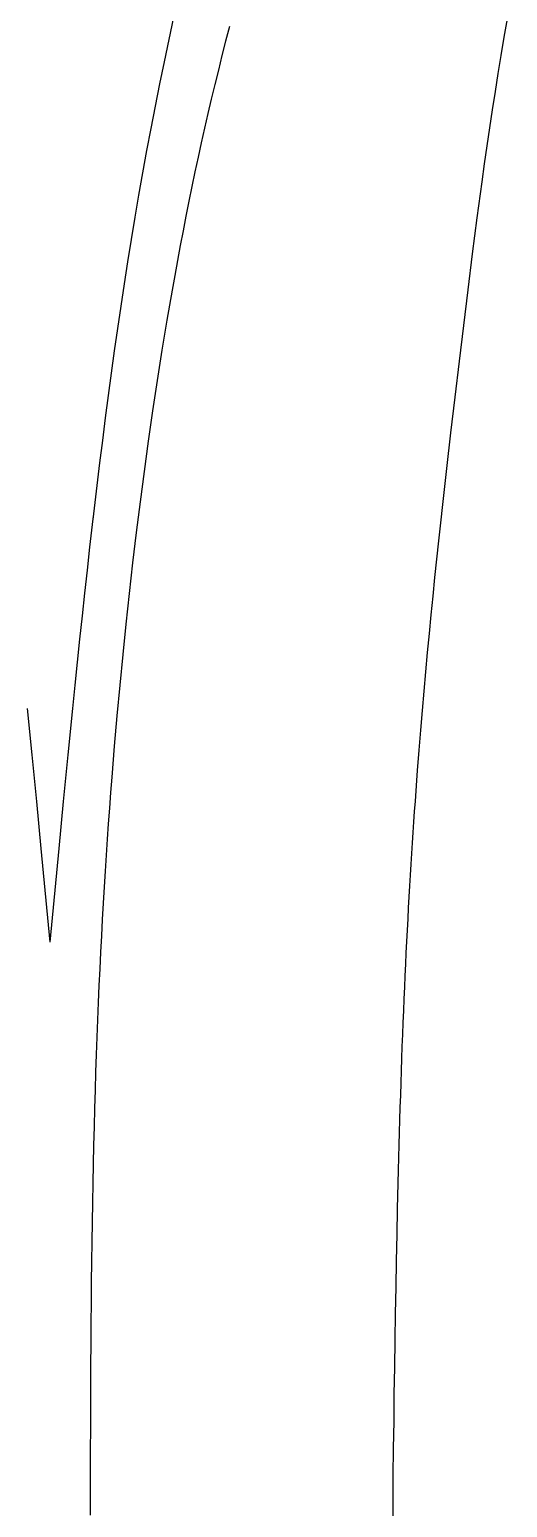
# Model space of a CAD drawing. Extents: x 0 to 279, y 0 to 212.
# Drawn here: x 112.56 to 118.77, y 119.91 to 139.08 of the extents above; entities that cross this region are included whole.
import ezdxf

# ---------------------------------------------------------------- set-up
doc = ezdxf.new("R2010")
doc.units = 0
doc.layers.add('LAYER_1', color=18, linetype='CONTINUOUS')

msp = doc.modelspace()

# ---------------------------------------------------------------- linework, layer by layer
at = {"layer": 'LAYER_1'}
for points in [[(114.431, 139.238), (114.369, 138.948), (114.309, 138.659), (114.249, 138.371), (114.192, 138.082), (114.136, 137.794), (114.082, 137.506), (114.029, 137.218), (113.979, 136.93), (113.929, 136.642), (113.881, 136.354), (113.835, 136.066), (113.79, 135.778), (113.747, 135.489), (113.704, 135.2), (113.663, 134.911), (113.623, 134.621), (113.584, 134.331), (113.545, 134.04), (113.508, 133.748), (113.472, 133.456), (113.436, 133.163), (113.401, 132.869), (113.392, 132.795), (113.388, 132.758), (113.387, 132.749), (113.387, 132.744), (113.386, 132.742), (113.386, 132.741), (113.385, 132.732), (113.376, 132.658), (113.343, 132.362), (113.309, 132.066), (113.276, 131.768), (113.244, 131.47), (113.212, 131.171), (113.181, 130.871), (113.15, 130.571), (113.119, 130.27), (113.059, 129.667), (112.999, 129.062), (112.941, 128.456), (112.825, 127.241)], [(117.279, 119.6), (117.282, 119.959), (117.286, 120.316), (117.29, 120.671), (117.295, 121.025), (117.299, 121.378), (117.304, 121.728), (117.309, 122.076), (117.315, 122.422), (117.321, 122.766), (117.328, 123.107), (117.335, 123.446), (117.342, 123.782), (117.35, 124.115), (117.354, 124.28), (117.358, 124.444), (117.363, 124.608), (117.367, 124.771), (117.372, 124.933), (117.377, 125.094), (117.382, 125.254), (117.387, 125.414), (117.392, 125.572), (117.398, 125.73), (117.403, 125.886), (117.409, 126.042), (117.415, 126.196), (117.421, 126.35), (117.428, 126.502), (117.434, 126.654), (117.441, 126.804), (117.448, 126.953), (117.455, 127.102), (117.462, 127.249), (117.469, 127.395), (117.477, 127.54), (117.485, 127.684), (117.493, 127.826), (117.501, 127.968), (117.509, 128.109), (117.518, 128.249), (117.526, 128.388), (117.535, 128.526), (117.544, 128.663), (117.553, 128.799), (117.563, 128.934), (117.572, 129.069), (117.582, 129.202), (117.591, 129.335), (117.601, 129.467), (117.622, 129.729), (117.642, 129.987), (117.664, 130.243), (117.686, 130.496), (117.708, 130.747), (117.731, 130.995), (117.754, 131.241), (117.778, 131.485), (117.802, 131.728), (117.827, 131.968), (117.851, 132.207), (117.877, 132.444), (117.902, 132.68), (117.928, 132.915), (117.954, 133.149), (117.981, 133.383), (118.034, 133.847), (118.089, 134.31), (118.144, 134.774), (118.2, 135.237), (118.257, 135.702), (118.315, 136.167), (118.376, 136.633), (118.439, 137.1), (118.472, 137.334), (118.505, 137.568), (118.54, 137.803), (118.575, 138.037), (118.612, 138.272), (118.649, 138.507), (118.688, 138.742), (118.727, 138.978), (118.768, 139.214)], [(115.159, 139.115), (115.109, 138.927), (115.061, 138.74), (115.014, 138.552), (114.968, 138.364), (114.923, 138.176), (114.879, 137.987), (114.835, 137.798), (114.793, 137.609), (114.751, 137.42), (114.71, 137.23), (114.671, 137.04), (114.631, 136.849), (114.593, 136.658), (114.556, 136.466), (114.519, 136.274), (114.483, 136.081), (114.447, 135.888), (114.413, 135.695), (114.379, 135.501), (114.345, 135.306), (114.281, 134.916), (114.219, 134.525), (114.16, 134.132), (114.104, 133.739), (114.049, 133.344), (113.998, 132.949), (113.948, 132.554), (113.901, 132.158), (113.857, 131.761), (113.814, 131.365), (113.773, 130.969), (113.735, 130.573), (113.698, 130.177), (113.663, 129.78), (113.63, 129.381), (113.615, 129.18), (113.6, 128.979), (113.585, 128.776), (113.571, 128.573), (113.557, 128.368), (113.544, 128.162), (113.531, 127.955), (113.518, 127.746), (113.506, 127.535), (113.495, 127.323), (113.484, 127.109), (113.474, 126.894), (113.464, 126.676), (113.454, 126.455), (113.445, 126.233), (113.436, 126.008), (113.428, 125.781), (113.42, 125.551), (113.413, 125.319), (113.406, 125.084), (113.4, 124.845), (113.394, 124.604), (113.389, 124.36), (113.383, 124.112), (113.379, 123.862), (113.375, 123.608), (113.371, 123.352), (113.367, 123.092), (113.364, 122.83), (113.362, 122.566), (113.359, 122.299), (113.357, 122.03), (113.356, 121.758), (113.354, 121.485), (113.353, 121.209), (113.352, 120.932), (113.351, 120.653), (113.351, 120.372), (113.351, 120.089), (113.351, 119.805)], [(112.531, 130.27), (112.592, 129.667), (112.651, 129.062), (112.71, 128.456), (112.825, 127.241)]]:
    msp.add_lwpolyline(points, dxfattribs=at)

doc.saveas('drawing.dxf')
